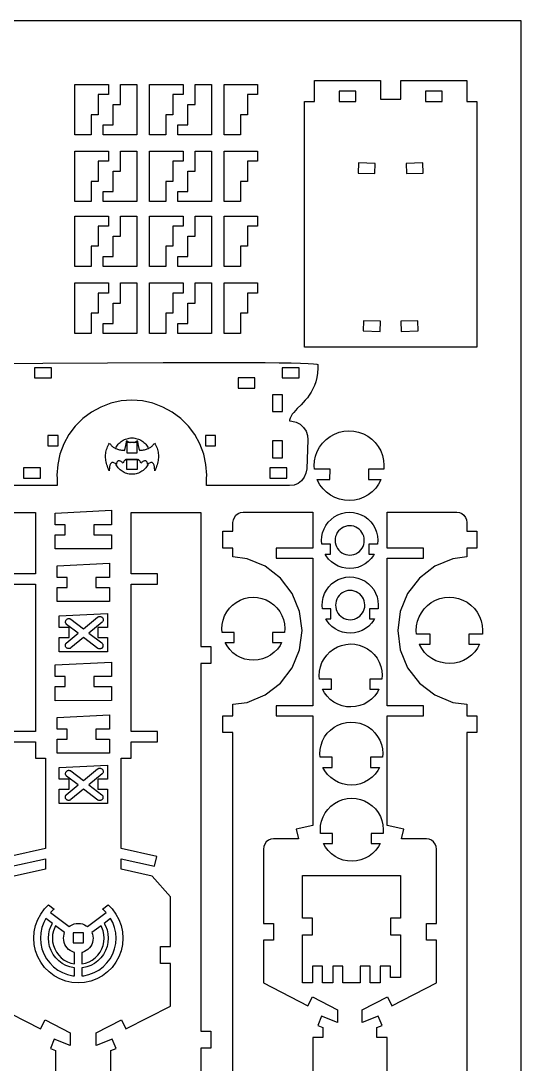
# Model space of a CAD drawing. Extents: x 0 to 730, y 0 to 480.
# Drawn here: x 581.2 to 730, y 170 to 480 of the extents above; entities that cross this region are included whole.
import ezdxf

# ---------------------------------------------------------------- set-up
doc = ezdxf.new("R2010")
doc.units = 0
doc.header["$MEASUREMENT"] = 0
for name, color, linetype in [('CUT', 62, 'CONTINUOUS'), ('ENGRAVE', 132, 'CONTINUOUS'), ('FRAME', 150, 'CONTINUOUS')]:
    doc.layers.add(name, color=color, linetype=linetype)

msp = doc.modelspace()

# ---------------------------------------------------------------- linework, layer by layer
at = {"layer": 'CUT'}
for points in [[(716.85, 383.04), (665.52, 383.04), (665.52, 456.06), (668.52, 456.06), (668.52, 462.28), (688.19, 462.28), (688.19, 456.76), (694.19, 456.76), (694.19, 462.28), (713.86, 462.28), (713.86, 456.06), (716.85, 456.06)], [(602.08, 446.1), (597.27, 446.1), (597.27, 461.1), (607.23, 461.1), (607.23, 458.1), (604.23, 458.1), (604.23, 452.1), (602.08, 452.1)], [(610.85, 461.1), (615.67, 461.1), (615.67, 446.1), (605.7, 446.1), (605.7, 449.1), (608.7, 449.1), (608.7, 455.1), (610.85, 455.1)], [(624.28, 446.1), (619.47, 446.1), (619.47, 461.1), (629.43, 461.1), (629.43, 458.1), (626.43, 458.1), (626.43, 452.1), (624.28, 452.1)], [(633.05, 461.1), (637.87, 461.1), (637.87, 446.1), (627.9, 446.1), (627.9, 449.1), (630.9, 449.1), (630.9, 455.1), (633.05, 455.1)], [(646.48, 446.1), (641.67, 446.1), (641.67, 461.1), (651.63, 461.1), (651.63, 458.1), (648.63, 458.1), (648.63, 452.1), (646.48, 452.1)], [(675.86, 456.06), (680.86, 456.06), (680.86, 459.06), (675.86, 459.06)], [(701.52, 459.06), (701.52, 456.06), (706.52, 456.06), (706.52, 459.06)], [(602.08, 426.3), (597.27, 426.3), (597.27, 441.3), (607.23, 441.3), (607.23, 438.3), (604.23, 438.3), (604.23, 432.3), (602.08, 432.3)], [(610.85, 441.3), (615.67, 441.3), (615.67, 426.3), (605.7, 426.3), (605.7, 429.3), (608.7, 429.3), (608.7, 435.3), (610.85, 435.3)], [(624.28, 426.3), (619.47, 426.3), (619.47, 441.3), (629.43, 441.3), (629.43, 438.3), (626.43, 438.3), (626.43, 432.3), (624.28, 432.3)], [(633.05, 441.3), (637.87, 441.3), (637.87, 426.3), (627.9, 426.3), (627.9, 429.3), (630.9, 429.3), (630.9, 435.3), (633.05, 435.3)], [(646.48, 426.3), (641.67, 426.3), (641.67, 441.3), (651.63, 441.3), (651.63, 438.3), (648.63, 438.3), (648.63, 432.3), (646.48, 432.3)], [(686.59, 437.61), (681.59, 437.77), (681.5, 434.77), (686.5, 434.61)], [(700.78, 437.77), (695.79, 437.61), (695.88, 434.61), (700.88, 434.77)], [(602.08, 407), (597.27, 407), (597.27, 422), (607.23, 422), (607.23, 419), (604.23, 419), (604.23, 413), (602.08, 413)], [(610.85, 422), (615.67, 422), (615.67, 407), (605.7, 407), (605.7, 410), (608.7, 410), (608.7, 416), (610.85, 416)], [(624.28, 407), (619.47, 407), (619.47, 422), (629.43, 422), (629.43, 419), (626.43, 419), (626.43, 413), (624.28, 413)], [(633.05, 422), (637.87, 422), (637.87, 407), (627.9, 407), (627.9, 410), (630.9, 410), (630.9, 416), (633.05, 416)], [(646.48, 407), (641.67, 407), (641.67, 422), (651.63, 422), (651.63, 419), (648.63, 419), (648.63, 413), (646.48, 413)], [(602.08, 387.1), (597.27, 387.1), (597.27, 402.1), (607.23, 402.1), (607.23, 399.1), (604.23, 399.1), (604.23, 393.1), (602.08, 393.1)], [(610.85, 402.1), (615.67, 402.1), (615.67, 387.1), (605.7, 387.1), (605.7, 390.1), (608.7, 390.1), (608.7, 396.1), (610.85, 396.1)], [(624.28, 387.1), (619.47, 387.1), (619.47, 402.1), (629.43, 402.1), (629.43, 399.1), (626.43, 399.1), (626.43, 393.1), (624.28, 393.1)], [(633.05, 402.1), (637.87, 402.1), (637.87, 387.1), (627.9, 387.1), (627.9, 390.1), (630.9, 390.1), (630.9, 396.1), (633.05, 396.1)], [(646.48, 387.1), (641.67, 387.1), (641.67, 402.1), (651.63, 402.1), (651.63, 399.1), (648.63, 399.1), (648.63, 393.1), (646.48, 393.1)], [(688.14, 390.73), (683.15, 390.88), (683.05, 387.89), (688.05, 387.73)], [(699.32, 387.89), (699.23, 390.88), (694.23, 390.73), (694.32, 387.73)], [(585.29, 376.87), (585.29, 373.87), (590.29, 373.87), (590.29, 376.87)], [(658.95, 376.87), (658.95, 373.87), (663.95, 373.87), (663.95, 376.87)], [(645.82, 373.87), (645.82, 370.87), (650.82, 370.87), (650.82, 373.87)], [(659.06, 368.87), (656.06, 368.87), (656.06, 363.87), (659.06, 363.87)], [(592.25, 356.74), (589.25, 356.74), (589.25, 353.74), (592.25, 353.74)], [(639.1, 356.74), (636.1, 356.74), (636.1, 353.74), (639.1, 353.74)], [(678.75, 358.18), (680.22, 358.09), (681.67, 357.79), (683.06, 357.28), (684.37, 356.59), (685.56, 355.71), (686.61, 354.68), (687.51, 353.5), (688.23, 352.21), (688.76, 350.83), (689.08, 349.38), (689.2, 347.91), (689.13, 346.72), (684.56, 346.72), (684.56, 343.72), (688.35, 343.72), (688.3, 343.6), (687.61, 342.29), (686.73, 341.1), (685.69, 340.05), (684.52, 339.15), (683.23, 338.43), (681.85, 337.9), (680.4, 337.57), (678.93, 337.45), (677.45, 337.55), (676.01, 337.85), (674.62, 338.35), (673.31, 339.05), (672.12, 339.93), (671.07, 340.96), (670.17, 342.14), (669.45, 343.43), (669.34, 343.72), (673.11, 343.72), (673.15, 346.72), (668.56, 346.72), (668.47, 347.73), (668.57, 349.2), (668.87, 350.65), (669.37, 352.04), (670.07, 353.35), (670.95, 354.54), (671.98, 355.59), (673.16, 356.49), (674.45, 357.21), (675.83, 357.74), (677.27, 358.07)], [(614.26, 356.06), (614.66, 356.04), (615.06, 356), (615.44, 355.93), (615.82, 355.83), (616.18, 355.71), (616.53, 355.56), (616.87, 355.38), (617.2, 355.19), (617.51, 354.97), (617.8, 354.73), (618.08, 354.48), (618.33, 354.2), (618.57, 353.91), (618.79, 353.6), (618.98, 353.27), (619.16, 352.93), (619.25, 352.98), (619.47, 353.09), (619.68, 353.22), (619.88, 353.35), (620.06, 353.49), (620.24, 353.64), (620.4, 353.8), (620.55, 353.97), (620.7, 354.15), (620.83, 354.34), (620.95, 354.54), (621.17, 354.16), (621.37, 353.77), (621.54, 353.39), (621.69, 353), (621.82, 352.6), (621.93, 352.21), (622.01, 351.81), (622.07, 351.41), (622.11, 351), (622.12, 350.59), (622.12, 350.18), (622.08, 349.76), (622.03, 349.35), (621.95, 348.92), (621.85, 348.5), (621.73, 348.07), (621.59, 347.64), (621.42, 347.2), (621.23, 346.77), (621.01, 346.32), (621.01, 346.67), (620.99, 346.98), (620.96, 347.28), (620.93, 347.54), (620.88, 347.78), (620.82, 347.99), (620.75, 348.18), (620.67, 348.34), (620.59, 348.47), (620.49, 348.58), (620.37, 348.66), (620.25, 348.71), (620.12, 348.74), (619.98, 348.74), (619.83, 348.72), (619.66, 348.67), (619.49, 348.59), (619.18, 348.42), (619.01, 348.08), (618.81, 347.75), (618.59, 347.43), (618.36, 347.14), (618.1, 346.86), (617.82, 346.6), (617.53, 346.36), (617.22, 346.14), (616.89, 345.94), (616.55, 345.76), (616.2, 345.61), (615.83, 345.48), (615.45, 345.38), (615.06, 345.31), (614.66, 345.27), (614.46, 345.26), (614.26, 345.25), (613.85, 345.27), (613.45, 345.31), (613.06, 345.38), (612.69, 345.48), (612.32, 345.61), (611.96, 345.76), (611.62, 345.94), (611.3, 346.14), (610.99, 346.36), (610.69, 346.6), (610.42, 346.86), (610.16, 347.14), (609.92, 347.43), (609.7, 347.75), (609.51, 348.08), (609.34, 348.42), (609.02, 348.59), (608.85, 348.67), (608.69, 348.72), (608.54, 348.74), (608.39, 348.74), (608.26, 348.71), (608.14, 348.66), (608.03, 348.58), (607.93, 348.47), (607.84, 348.34), (607.76, 348.18), (607.69, 347.99), (607.64, 347.78), (607.59, 347.54), (607.55, 347.28), (607.52, 346.98), (607.51, 346.67), (607.5, 346.32), (607.29, 346.77), (607.1, 347.2), (606.93, 347.64), (606.78, 348.07), (606.66, 348.5), (606.56, 348.92), (606.48, 349.35), (606.43, 349.76), (606.4, 350.18), (606.39, 350.59), (606.41, 351), (606.44, 351.41), (606.5, 351.81), (606.59, 352.21), (606.69, 352.6), (606.82, 353), (606.97, 353.39), (607.15, 353.77), (607.35, 354.16), (607.57, 354.54), (607.69, 354.34), (607.82, 354.15), (607.96, 353.97), (608.11, 353.8), (608.28, 353.64), (608.45, 353.49), (608.64, 353.35), (608.84, 353.22), (609.04, 353.09), (609.26, 352.98), (609.36, 352.93), (609.53, 353.27), (609.73, 353.6), (609.94, 353.91), (610.18, 354.2), (610.44, 354.48), (610.71, 354.73), (611.01, 354.97), (611.32, 355.19), (611.64, 355.38), (611.98, 355.56), (612.33, 355.71), (612.7, 355.83), (613.07, 355.93), (613.46, 356), (613.85, 356.04)], [(612.76, 354.66), (612.76, 354.66), (612.76, 351.66), (615.76, 351.66), (615.76, 354.66), (615.75, 354.66)], [(656.06, 355.14), (656.06, 350.14), (659.06, 350.14), (659.06, 355.14)], [(612.76, 349.66), (615.76, 349.66), (615.76, 349.56), (615.76, 346.66), (612.76, 346.66), (612.76, 349.56)], [(582.02, 344.14), (587.02, 344.14), (587.02, 347.14), (582.02, 347.14)], [(660.29, 344.14), (660.29, 347.14), (655.29, 347.14), (655.29, 344.14)], [(608.17, 323.07), (591.37, 323.06), (591.37, 327.25), (594.37, 327.25), (594.37, 330.25), (591.37, 330.25), (591.37, 333.71), (608.17, 334.56), (608.17, 330.25), (602.87, 330.25), (602.87, 327.25), (608.17, 327.25)], [(684.73, 321.5), (686.27, 321.5), (686.08, 321.14), (685.37, 320.18), (684.53, 319.33), (683.59, 318.6), (682.54, 318.02), (681.43, 317.59), (680.27, 317.33), (679.08, 317.24), (677.89, 317.31), (676.72, 317.55), (675.6, 317.96), (674.55, 318.52), (673.58, 319.23), (672.73, 320.06), (672.01, 321.01), (671.74, 321.5), (673.28, 321.5), (673.28, 324.5), (670.73, 324.5), (670.64, 325.52), (670.72, 326.71), (670.96, 327.88), (671.37, 329), (671.93, 330.05), (672.64, 331.01), (673.47, 331.86), (674.42, 332.59), (675.46, 333.17), (676.58, 333.6), (677.74, 333.86), (678.93, 333.95), (680.12, 333.88), (681.29, 333.64), (682.41, 333.23), (683.46, 332.67), (684.42, 331.96), (685.27, 331.13), (686, 330.18), (686.58, 329.13), (687, 328.02), (687.27, 326.86), (687.36, 325.67), (687.29, 324.48), (684.73, 324.5)], [(682.68, 323.28), (682.98, 323.82), (683.19, 324.41), (683.31, 325.01), (683.35, 325.63), (683.3, 326.25), (683.17, 326.86), (682.94, 327.44), (682.64, 327.98), (682.27, 328.47), (681.82, 328.91), (681.32, 329.27), (680.78, 329.57), (680.19, 329.78), (679.58, 329.91), (678.97, 329.94), (678.35, 329.89), (677.74, 329.76), (677.16, 329.54), (676.62, 329.23), (676.13, 328.86), (675.69, 328.41), (675.32, 327.91), (675.03, 327.37), (674.82, 326.78), (674.69, 326.18), (674.65, 325.56), (674.7, 324.94), (674.84, 324.33), (675.06, 323.75), (675.37, 323.21), (675.74, 322.72), (676.18, 322.28), (676.68, 321.92), (677.23, 321.62), (677.81, 321.41), (678.42, 321.28), (679.04, 321.25), (679.66, 321.29), (680.27, 321.43), (680.85, 321.65), (681.39, 321.96), (681.88, 322.33), (682.32, 322.78)], [(607.57, 307.43), (591.98, 307.42), (591.98, 311.61), (594.97, 311.61), (594.97, 314.61), (591.98, 314.61), (591.98, 318.07), (607.57, 318.86), (607.57, 314.61), (603.47, 314.61), (603.47, 311.61), (607.57, 311.61)], [(684.88, 302.28), (686.42, 302.28), (686.22, 301.92), (685.52, 300.96), (684.68, 300.11), (683.73, 299.38), (682.69, 298.8), (681.58, 298.38), (680.41, 298.11), (679.22, 298.02), (678.03, 298.09), (676.87, 298.33), (675.75, 298.74), (674.69, 299.3), (673.73, 300.01), (672.88, 300.85), (672.16, 301.79), (671.89, 302.28), (673.42, 302.28), (673.42, 305.28), (670.87, 305.28), (670.79, 306.3), (670.87, 307.49), (671.11, 308.66), (671.52, 309.78), (672.08, 310.83), (672.79, 311.79), (673.62, 312.65), (674.57, 313.37), (675.61, 313.95), (676.73, 314.38), (677.89, 314.64), (679.08, 314.74), (680.27, 314.66), (681.44, 314.42), (682.56, 314.01), (683.61, 313.45), (684.57, 312.74), (685.42, 311.91), (686.14, 310.96), (686.72, 309.92), (687.15, 308.8), (687.42, 307.64), (687.51, 306.45), (687.44, 305.26), (684.88, 305.28)], [(682.83, 304.06), (683.12, 304.6), (683.34, 305.19), (683.46, 305.79), (683.5, 306.41), (683.45, 307.03), (683.31, 307.64), (683.09, 308.22), (682.79, 308.76), (682.41, 309.25), (681.97, 309.69), (681.47, 310.06), (680.92, 310.35), (680.34, 310.56), (679.73, 310.69), (679.11, 310.73), (678.49, 310.68), (677.89, 310.54), (677.31, 310.32), (676.77, 310.01), (676.27, 309.64), (675.84, 309.19), (675.47, 308.7), (675.18, 308.15), (674.97, 307.56), (674.84, 306.96), (674.8, 306.34), (674.85, 305.72), (674.99, 305.11), (675.21, 304.53), (675.51, 303.99), (675.89, 303.5), (676.33, 303.06), (676.83, 302.7), (677.38, 302.4), (677.96, 302.19), (678.57, 302.06), (679.19, 302.03), (679.81, 302.08), (680.41, 302.21), (680.99, 302.44), (681.53, 302.74), (682.03, 303.11), (682.46, 303.56)], [(642.44, 304.35), (643.23, 305.43), (644.17, 306.38), (645.23, 307.19), (646.4, 307.84), (647.64, 308.32), (648.95, 308.61), (650.28, 308.72), (651.61, 308.64), (652.92, 308.36), (654.17, 307.91), (655.35, 307.28), (656.43, 306.49), (657.38, 305.55), (658.19, 304.49), (658.84, 303.32), (659.32, 302.07), (659.61, 300.77), (659.72, 299.44), (659.65, 298.26), (656.09, 298.26), (656.09, 295.26), (658.76, 295.26), (658.28, 294.36), (657.49, 293.29), (656.55, 292.34), (655.49, 291.53), (654.32, 290.88), (653.08, 290.4), (651.77, 290.1), (650.44, 290), (649.11, 290.08), (647.8, 290.35), (646.55, 290.81), (645.37, 291.44), (644.29, 292.23), (643.34, 293.16), (642.53, 294.23), (641.95, 295.26), (644.63, 295.26), (644.63, 298.26), (641.07, 298.26), (641, 299.27), (641.08, 300.61), (641.35, 301.92), (641.81, 303.17)], [(702.95, 297.76), (698.9, 297.76), (698.81, 298.77), (698.9, 300.17), (699.19, 301.55), (699.67, 302.87), (700.33, 304.12), (701.17, 305.25), (702.15, 306.25), (703.27, 307.11), (704.5, 307.79), (705.82, 308.3), (707.19, 308.61), (708.59, 308.72), (710, 308.63), (711.37, 308.34), (712.7, 307.86), (713.94, 307.2), (715.07, 306.37), (716.08, 305.38), (716.93, 304.26), (717.61, 303.03), (718.12, 301.72), (718.43, 300.35), (718.54, 298.94), (718.47, 297.76), (714.4, 297.76), (714.4, 294.76), (717.66, 294.76), (717.02, 293.6), (716.19, 292.46), (715.2, 291.46), (714.08, 290.61), (712.85, 289.92), (711.54, 289.42), (710.17, 289.11), (708.76, 288.99), (707.36, 289.08), (705.98, 289.37), (704.66, 289.85), (703.42, 290.51), (702.28, 291.34), (701.28, 292.33), (700.43, 293.45), (699.74, 294.68), (699.71, 294.76), (702.95, 294.76)], [(592.61, 303.18), (607, 303.9), (607, 299.72), (604.1, 299.72), (604.1, 296.72), (607, 296.72), (607, 292.53), (592.61, 292.53), (592.61, 296.72), (595.6, 296.72), (595.6, 299.72), (592.61, 299.72)], [(684.3, 293.37), (685.38, 292.58), (686.33, 291.65), (687.14, 290.58), (687.79, 289.42), (688.27, 288.17), (688.56, 286.87), (688.67, 285.54), (688.6, 284.36), (685.03, 284.36), (685.03, 281.36), (687.71, 281.36), (687.23, 280.46), (686.44, 279.39), (685.5, 278.43), (684.44, 277.62), (683.27, 276.97), (682.02, 276.49), (680.72, 276.2), (679.39, 276.09), (678.06, 276.18), (676.75, 276.45), (675.49, 276.9), (674.32, 277.53), (673.24, 278.32), (672.29, 279.26), (671.48, 280.32), (670.9, 281.36), (673.58, 281.36), (673.58, 284.36), (670.03, 284.36), (669.94, 285.37), (670.03, 286.7), (670.3, 288.01), (670.76, 289.27), (671.39, 290.45), (672.18, 291.52), (673.11, 292.48), (674.18, 293.29), (675.34, 293.94), (676.59, 294.41), (677.89, 294.71), (679.22, 294.82), (680.56, 294.73), (681.87, 294.46), (683.12, 294)], [(608.17, 277.97), (591.37, 277.96), (591.37, 282.15), (594.37, 282.15), (594.37, 285.15), (591.37, 285.15), (591.37, 288.61), (608.17, 289.46), (608.17, 285.15), (602.87, 285.15), (602.87, 282.15), (608.17, 282.15)], [(607.57, 262.33), (591.98, 262.32), (591.98, 266.51), (594.97, 266.51), (594.97, 269.51), (591.98, 269.51), (591.98, 272.97), (607.57, 273.76), (607.57, 269.51), (603.47, 269.51), (603.47, 266.51), (607.57, 266.51)], [(684.46, 270.15), (685.54, 269.36), (686.49, 268.42), (687.3, 267.36), (687.95, 266.19), (688.43, 264.95), (688.73, 263.64), (688.83, 262.31), (688.76, 261.13), (685.2, 261.13), (685.2, 258.13), (687.87, 258.13), (687.39, 257.24), (686.6, 256.16), (685.67, 255.21), (684.6, 254.4), (683.44, 253.75), (682.19, 253.27), (680.89, 252.97), (679.55, 252.87), (678.22, 252.95), (676.91, 253.22), (675.66, 253.68), (674.48, 254.31), (673.4, 255.1), (672.45, 256.04), (671.64, 257.1), (671.06, 258.13), (673.75, 258.13), (673.75, 261.13), (670.19, 261.13), (670.11, 262.15), (670.19, 263.48), (670.47, 264.79), (670.92, 266.04), (671.55, 267.22), (672.34, 268.3), (673.28, 269.25), (674.34, 270.06), (675.51, 270.71), (676.76, 271.19), (678.06, 271.48), (679.39, 271.59), (680.72, 271.51), (682.03, 271.24), (683.29, 270.78)], [(592.61, 258.08), (607, 258.8), (607, 254.62), (604.1, 254.62), (604.1, 251.62), (607, 251.62), (607, 247.43), (592.61, 247.43), (592.61, 251.62), (595.6, 251.62), (595.6, 254.62), (592.61, 254.62)], [(684.63, 247.53), (685.71, 246.73), (686.66, 245.8), (687.47, 244.74), (688.12, 243.57), (688.6, 242.32), (688.89, 241.02), (689, 239.69), (688.93, 238.51), (685.36, 238.51), (685.36, 235.51), (688.04, 235.51), (687.56, 234.61), (686.77, 233.54), (685.83, 232.58), (684.77, 231.77), (683.6, 231.12), (682.35, 230.65), (681.05, 230.35), (679.72, 230.24), (678.39, 230.33), (677.08, 230.6), (675.82, 231.06), (674.65, 231.68), (673.57, 232.48), (672.62, 233.41), (671.81, 234.47), (671.23, 235.51), (673.91, 235.51), (673.91, 238.51), (670.36, 238.51), (670.28, 239.52), (670.36, 240.86), (670.63, 242.16), (671.09, 243.42), (671.72, 244.6), (672.51, 245.67), (673.44, 246.63), (674.51, 247.44), (675.67, 248.09), (676.92, 248.56), (678.22, 248.86), (679.55, 248.97), (680.89, 248.88), (682.2, 248.61), (683.45, 248.16)], [(667.94, 208.34), (667.94, 213.34), (664.94, 213.34), (664.94, 226.02), (694.11, 226.02), (694.11, 213.34), (691.11, 213.34), (691.11, 208.34), (694.11, 208.34), (694.11, 195.66), (691.11, 195.66), (691.11, 199.04), (688.11, 199.04), (688.11, 194.1), (685.11, 194.1), (685.11, 199.04), (682.11, 199.04), (682.11, 194.1), (676.94, 194.1), (676.94, 199.04), (673.94, 199.04), (673.94, 194.1), (670.94, 194.1), (670.94, 199.04), (667.94, 199.04), (667.94, 194.1), (664.94, 194.1), (664.94, 208.34)], [(585.15, 209.27), (585.56, 211.12), (586.22, 212.89), (587.13, 214.55), (588.26, 216.07), (589.44, 217.25), (591.08, 216.02), (590.91, 215.89), (589.99, 214.97), (595.54, 210.81), (595.91, 211.08), (596.46, 211.38), (597.04, 211.6), (597.66, 211.74), (598.28, 211.78), (598.91, 211.74), (599.52, 211.6), (600.11, 211.38), (600.66, 211.08), (601.03, 210.81), (606.58, 214.97), (605.66, 215.89), (605.49, 216.02), (607.13, 217.25), (608.31, 216.07), (609.44, 214.55), (610.35, 212.89), (611.01, 211.12), (611.41, 209.27), (611.55, 207.38), (611.41, 205.49), (611.01, 203.64), (610.35, 201.87), (609.44, 200.21), (608.31, 198.7), (606.97, 197.36), (605.45, 196.22), (603.79, 195.32), (602.02, 194.65), (600.17, 194.25), (598.28, 194.12), (596.4, 194.25), (594.55, 194.65), (592.77, 195.32), (591.11, 196.22), (589.6, 197.36), (588.26, 198.7), (587.13, 200.21), (586.22, 201.87), (585.56, 203.64), (585.15, 205.49), (585.02, 207.38)], [(597.18, 198.56), (597.02, 198.58), (595.78, 198.85), (594.59, 199.29), (593.47, 199.9), (592.46, 200.66), (591.56, 201.56), (590.8, 202.57), (590.19, 203.69), (589.75, 204.88), (589.48, 206.12), (589.39, 207.38), (589.48, 208.65), (589.75, 209.89), (590.19, 211.08), (590.57, 211.78), (588.67, 213.21), (588.04, 212.06), (587.48, 210.55), (587.14, 208.98), (587.02, 207.38), (587.14, 205.78), (587.48, 204.21), (588.04, 202.7), (588.81, 201.29), (589.77, 200.01), (590.91, 198.87), (592.2, 197.91), (593.61, 197.14), (595.11, 196.58), (596.68, 196.23), (597.18, 196.2)], [(593.93, 206.76), (593.88, 207.38), (593.93, 208.01), (594.06, 208.62), (594.22, 209.05), (591.53, 211.07), (591.27, 210.59), (590.88, 209.56), (590.65, 208.48), (590.57, 207.38), (590.65, 206.28), (590.88, 205.21), (591.27, 204.18), (591.79, 203.21), (592.45, 202.33), (593.23, 201.55), (594.11, 200.89), (595.08, 200.36), (596.11, 199.98), (597.19, 199.75), (597.18, 203.13), (597.04, 203.16), (596.46, 203.38), (595.91, 203.68), (595.4, 204.06), (594.96, 204.5), (594.58, 205), (594.28, 205.55), (594.06, 206.14)], [(605.01, 201.56), (604.11, 200.66), (603.09, 199.9), (601.98, 199.29), (600.79, 198.85), (599.55, 198.58), (599.38, 198.56), (599.38, 196.2), (599.89, 196.23), (601.46, 196.58), (602.96, 197.14), (604.37, 197.91), (605.66, 198.87), (606.79, 200.01), (607.76, 201.29), (608.53, 202.7), (609.09, 204.21), (609.43, 205.78), (609.55, 207.38), (609.43, 208.98), (609.09, 210.55), (608.53, 212.06), (607.9, 213.21), (605.99, 211.78), (606.38, 211.08), (606.82, 209.89), (607.09, 208.65), (607.18, 207.38), (607.09, 206.12), (606.82, 204.88), (606.38, 203.69), (605.77, 202.57)], [(603.34, 201.55), (604.11, 202.33), (604.77, 203.21), (605.3, 204.18), (605.69, 205.21), (605.92, 206.28), (606, 207.38), (605.92, 208.48), (605.69, 209.56), (605.3, 210.59), (605.04, 211.07), (602.35, 209.05), (602.51, 208.62), (602.64, 208.01), (602.68, 207.38), (602.64, 206.76), (602.51, 206.14), (602.29, 205.55), (601.99, 205), (601.61, 204.5), (601.16, 204.06), (600.66, 203.68), (600.11, 203.38), (599.52, 203.16), (599.38, 203.13), (599.38, 199.75), (600.46, 199.98), (601.49, 200.36), (602.45, 200.89)], [(596.77, 208.96), (596.78, 205.96), (599.78, 205.96), (599.78, 208.96)]]:
    msp.add_lwpolyline(points, close=True, dxfattribs=at)
for points in [[(541.8, 377.85), (587.78, 378.27), (606.94, 378.4), (623.54, 378.48), (630.89, 378.5), (637.59, 378.5), (643.66, 378.5), (649.09, 378.48), (653.88, 378.44), (658.03, 378.4), (661.55, 378.34), (664.42, 378.27), (666.66, 378.18), (668.26, 378.08), (669.22, 377.97), (669.54, 377.85), (669.54, 376.76), (669.42, 375.3), (669.21, 373.97), (668.9, 372.75), (668.51, 371.63), (668.06, 370.6), (667.55, 369.66), (666.99, 368.79), (666.41, 368), (665.8, 367.26), (665.18, 366.58), (664.56, 365.93), (663.39, 364.75), (662.85, 364.18), (662.36, 363.63), (661.93, 363.08), (661.58, 362.52), (661.31, 361.94), (661.13, 361.34), (661.11, 361.12), (661.8, 361.04), (663.08, 360.73), (664.26, 360.1), (665.26, 359.19), (666.01, 358.07), (666.46, 356.81), (666.58, 355.49), (666.25, 346.88), (665.97, 345.58), (665.47, 344.38), (664.68, 343.34), (663.64, 342.55), (662.44, 342.05), (661.14, 341.88), (636.41, 341.88), (636.41, 344.14), (636.47, 345), (636.24, 348.17), (635.57, 351.27), (634.46, 354.25), (632.93, 357.03), (631.03, 359.57), (628.78, 361.82), (626.24, 363.72), (623.45, 365.24), (620.47, 366.35), (617.37, 367.03), (614.2, 367.26), (611.03, 367.03), (607.92, 366.35), (604.94, 365.24), (602.16, 363.72), (599.61, 361.82), (597.36, 359.57), (595.46, 357.03), (593.94, 354.25), (592.83, 351.27), (592.15, 348.17), (591.92, 345), (591.99, 344.14), (591.99, 341.88), (457.85, 341.88)], [(564.78, 333.85), (585.51, 333.85), (585.51, 315.67), (577.64, 315.67)], [(608, 161.44), (608, 173.97), (609.52, 174.59), (608.39, 177.37), (603.64, 175.44), (603.64, 179.28), (611.09, 183.09), (612.45, 180.42), (625.71, 187.22), (625.71, 199.89), (622.71, 199.89), (622.71, 204.89), (625.71, 204.89), (625.71, 219.72), (620.3, 225.83), (611, 227.89), (611, 230.96), (620.95, 228.76), (621.6, 231.69), (611, 234.04), (611.01, 260.84), (614.01, 260.84), (614.01, 265.73), (621.88, 265.73), (621.88, 268.83), (614.01, 268.83), (614.01, 312.57), (621.88, 312.57), (621.88, 315.67), (614.01, 315.67), (614.01, 333.85), (634.74, 333.85), (634.74, 294.05), (637.74, 294.05), (637.74, 289.05), (634.74, 289.05), (634.74, 179.71), (637.74, 179.71), (637.74, 174.71), (634.74, 174.71), (634.74, 116.02)], [(644.29, 150.74), (644.29, 268.48), (641.29, 268.48), (641.29, 273.48), (644.29, 273.48), (644.29, 276.91), (648.51, 277.46), (653.83, 279.67), (658.41, 283.18), (661.92, 287.75), (664.12, 293.08), (664.87, 298.79), (664.12, 304.51), (661.92, 309.83), (658.41, 314.4), (653.83, 317.91), (648.51, 320.12), (644.29, 320.67), (644.29, 323.34), (641.29, 323.34), (641.29, 328.34), (644.29, 328.34), (644.29, 330.95), (644.4, 331.73), (644.7, 332.45), (645.17, 333.08), (645.79, 333.55), (646.52, 333.85), (647.29, 333.95), (668.02, 333.95), (668.02, 323.34), (657.17, 323.34), (657.17, 320.34), (668.02, 320.34), (668.03, 276.48), (657.17, 276.48), (657.17, 273.48), (668.03, 273.48), (668.02, 240.89), (663.09, 239.8), (663.74, 236.87), (656.32, 236.87), (655.54, 236.77), (654.82, 236.47), (654.2, 235.99), (653.72, 235.37), (653.42, 234.64), (653.32, 233.87), (653.32, 211.75), (656.32, 211.75), (656.32, 206.75), (653.32, 206.75), (653.32, 194.07), (666.58, 187.28), (667.95, 189.95), (675.39, 186.13), (675.39, 182.3), (670.64, 184.22), (669.51, 181.44), (671.03, 180.83), (671.03, 177.83), (668.03, 177.83), (668.03, 145.74)], [(690.12, 145.74), (690.12, 177.83), (687.12, 177.83), (687.12, 180.83), (688.64, 181.44), (687.51, 184.22), (682.76, 182.3), (682.76, 186.13), (690.2, 189.95), (691.57, 187.28), (704.83, 194.07), (704.83, 206.75), (701.83, 206.75), (701.83, 211.75), (704.83, 211.75), (704.83, 233.87), (704.73, 234.64), (704.43, 235.37), (703.95, 235.99), (703.33, 236.47), (702.61, 236.77), (701.83, 236.87), (694.41, 236.87), (695.06, 239.8), (690.12, 240.89), (690.12, 273.48), (700.98, 273.48), (700.98, 276.48), (690.12, 276.48), (690.12, 320.34), (700.98, 320.34), (700.98, 323.34), (690.12, 323.34), (690.12, 333.95), (710.86, 333.95), (711.63, 333.85), (712.36, 333.55), (712.98, 333.08), (713.45, 332.45), (713.75, 331.73), (713.86, 330.95), (713.86, 328.34), (716.85, 328.34), (716.85, 323.34), (713.86, 323.34), (713.86, 320.67), (709.64, 320.12), (704.32, 317.91), (699.74, 314.4), (696.23, 309.83), (694.03, 304.51), (693.28, 298.79), (694.03, 293.08), (696.23, 287.75), (699.74, 283.18), (704.32, 279.67), (709.64, 277.46), (713.86, 276.91), (713.86, 273.48), (716.85, 273.48), (716.85, 268.48), (713.86, 268.48), (713.86, 150.74)], [(577.64, 312.57), (585.51, 312.57), (585.51, 268.83), (577.64, 268.83)], [(577.64, 265.73), (585.51, 265.73), (585.51, 260.84), (588.51, 260.84), (588.51, 234.04), (577.91, 231.69)], [(578.56, 228.76), (588.51, 230.96), (588.51, 227.89), (579.21, 225.83)], [(573.8, 187.22), (587.06, 180.42), (588.43, 183.09), (595.87, 179.28), (595.87, 175.44), (591.12, 177.37), (589.99, 174.59), (591.51, 173.97), (591.51, 161.44)]]:
    msp.add_lwpolyline(points, dxfattribs=at)
at = {"layer": 'ENGRAVE'}
for points in [[(619.49, 348.59), (619.17, 348.42), (619.11, 348.36), (618.91, 348.21), (618.88, 348.39), (618.84, 348.56), (618.79, 348.71), (618.74, 348.84), (618.68, 348.95), (618.61, 349.04), (618.54, 349.12), (618.46, 349.18), (618.37, 349.23), (618.27, 349.25), (618.16, 349.26), (618.05, 349.25), (617.93, 349.22), (617.8, 349.17), (617.67, 349.11), (617.52, 349.03), (617.37, 348.93), (617.22, 348.82), (617.05, 348.68), (616.88, 348.53), (616.77, 348.8), (616.66, 349.04), (616.54, 349.23), (616.42, 349.39), (616.31, 349.5), (616.18, 349.58), (616.06, 349.62), (615.94, 349.63), (615.81, 349.59), (615.76, 349.56), (615.76, 349.66), (612.76, 349.66), (612.76, 349.56), (612.71, 349.59), (612.58, 349.63), (612.45, 349.62), (612.33, 349.58), (612.21, 349.5), (612.09, 349.39), (611.97, 349.23), (611.86, 349.04), (611.75, 348.8), (611.64, 348.53), (611.46, 348.68), (611.3, 348.82), (611.14, 348.93), (610.99, 349.03), (610.85, 349.11), (610.71, 349.17), (610.58, 349.22), (610.46, 349.25), (610.35, 349.26), (610.25, 349.25), (610.15, 349.23), (610.06, 349.18), (609.98, 349.12), (609.9, 349.04), (609.83, 348.95), (609.77, 348.84), (609.72, 348.71), (609.68, 348.56), (609.64, 348.39), (609.61, 348.21), (609.4, 348.36), (609.35, 348.42), (609.02, 348.59), (608.85, 348.67), (608.69, 348.72), (608.54, 348.74), (608.39, 348.74), (608.26, 348.71), (608.14, 348.66), (608.03, 348.58), (607.93, 348.47), (607.84, 348.34), (607.76, 348.18), (607.69, 347.99), (607.64, 347.78), (607.59, 347.54), (607.55, 347.28), (607.52, 346.98), (607.51, 346.67), (607.5, 346.32), (607.29, 346.77), (607.1, 347.2), (606.93, 347.64), (606.78, 348.07), (606.66, 348.5), (606.56, 348.92), (606.48, 349.35), (606.43, 349.76), (606.4, 350.18), (606.39, 350.59), (606.41, 351), (606.44, 351.41), (606.5, 351.81), (606.59, 352.21), (606.69, 352.6), (606.82, 353), (606.97, 353.39), (607.15, 353.77), (607.35, 354.16), (607.57, 354.54), (607.69, 354.34), (607.82, 354.15), (607.96, 353.97), (608.11, 353.8), (608.28, 353.64), (608.45, 353.49), (608.64, 353.35), (608.84, 353.22), (609.04, 353.09), (609.26, 352.98), (609.36, 352.93), (609.49, 352.87), (609.73, 352.78), (609.98, 352.69), (610.24, 352.62), (610.51, 352.55), (610.8, 352.49), (611.09, 352.44), (611.4, 352.4), (611.71, 352.37), (612.04, 352.35), (612.08, 352.47), (612.12, 352.6), (612.15, 352.72), (612.19, 352.85), (612.23, 352.99), (612.26, 353.12), (612.3, 353.26), (612.33, 353.4), (612.36, 353.54), (612.39, 353.69), (612.42, 353.84), (612.46, 353.99), (612.49, 354.14), (612.51, 354.3), (612.54, 354.45), (612.57, 354.61), (612.6, 354.78), (612.62, 354.94), (612.65, 355.11), (612.67, 355.28), (612.72, 355.23), (612.76, 355.18), (612.82, 355.13), (612.87, 355.08), (612.93, 355.03), (612.99, 354.99), (613.06, 354.95), (613.13, 354.91), (613.2, 354.88), (613.28, 354.85), (613.36, 354.82), (613.45, 354.79), (613.53, 354.77), (613.63, 354.74), (613.72, 354.72), (612.76, 354.66), (612.76, 351.66), (615.76, 351.66), (615.76, 354.66), (615.17, 354.67), (614.79, 354.72), (614.89, 354.74), (614.98, 354.77), (615.07, 354.79), (615.15, 354.82), (615.23, 354.85), (615.31, 354.88), (615.39, 354.91), (615.46, 354.95), (615.52, 354.99), (615.58, 355.03), (615.64, 355.08), (615.7, 355.13), (615.75, 355.18), (615.8, 355.23), (615.84, 355.28), (615.87, 355.11), (615.89, 354.94), (615.92, 354.78), (615.94, 354.61), (615.97, 354.45), (616, 354.3), (616.03, 354.14), (616.06, 353.99), (616.09, 353.84), (616.12, 353.69), (616.15, 353.54), (616.19, 353.4), (616.22, 353.26), (616.25, 353.12), (616.29, 352.99), (616.33, 352.85), (616.36, 352.72), (616.4, 352.6), (616.44, 352.47), (616.48, 352.35), (616.8, 352.37), (617.12, 352.4), (617.42, 352.44), (617.72, 352.49), (618, 352.55), (618.27, 352.62), (618.53, 352.69), (618.79, 352.78), (619.03, 352.87), (619.15, 352.93), (619.25, 352.98), (619.47, 353.09), (619.68, 353.22), (619.88, 353.35), (620.06, 353.49), (620.24, 353.64), (620.4, 353.8), (620.55, 353.97), (620.7, 354.15), (620.83, 354.34), (620.95, 354.54), (621.17, 354.16), (621.37, 353.77), (621.54, 353.39), (621.69, 353), (621.82, 352.6), (621.93, 352.21), (622.01, 351.81), (622.07, 351.41), (622.11, 351), (622.12, 350.59), (622.12, 350.18), (622.08, 349.76), (622.03, 349.35), (621.95, 348.92), (621.85, 348.5), (621.73, 348.07), (621.59, 347.64), (621.42, 347.2), (621.23, 346.77), (621.01, 346.32), (621.01, 346.67), (620.99, 346.98), (620.96, 347.28), (620.93, 347.54), (620.88, 347.78), (620.82, 347.99), (620.75, 348.18), (620.67, 348.34), (620.59, 348.47), (620.49, 348.58), (620.37, 348.66), (620.25, 348.71), (620.12, 348.74), (619.98, 348.74), (619.83, 348.72), (619.66, 348.67)], [(594.81, 300.64), (594.71, 300.74), (594.63, 300.86), (594.57, 300.98), (594.52, 301.12), (594.49, 301.26), (594.49, 301.4), (594.5, 301.54), (594.53, 301.68), (594.59, 301.81), (594.66, 301.94), (594.75, 302.05), (594.85, 302.15), (594.97, 302.23), (595.1, 302.29), (595.23, 302.34), (595.37, 302.37), (595.51, 302.37), (595.66, 302.36), (595.79, 302.32), (595.93, 302.27), (596.05, 302.2), (599.82, 299.3), (604.04, 302.78), (604.16, 302.86), (604.29, 302.92), (604.42, 302.97), (604.56, 303), (604.71, 303), (604.85, 302.99), (604.99, 302.95), (605.12, 302.9), (605.24, 302.83), (605.35, 302.74), (605.45, 302.64), (605.53, 302.52), (605.6, 302.39), (605.64, 302.26), (605.67, 302.12), (605.68, 301.97), (605.66, 301.83), (605.63, 301.69), (605.58, 301.56), (605.5, 301.44), (605.41, 301.33), (601.43, 298.07), (605.27, 295.11), (605.38, 295.01), (605.46, 294.9), (605.53, 294.77), (605.58, 294.64), (605.61, 294.5), (605.62, 294.36), (605.61, 294.22), (605.58, 294.08), (605.53, 293.94), (605.27, 293.6), (605.16, 293.52), (605.03, 293.45), (604.9, 293.4), (604.76, 293.37), (604.62, 293.36), (604.48, 293.37), (604.34, 293.4), (604.2, 293.45), (604.08, 293.52), (599.85, 296.77), (596.06, 293.65), (595.94, 293.57), (595.82, 293.51), (595.68, 293.46), (595.54, 293.43), (595.4, 293.43), (595.26, 293.44), (595.12, 293.48), (594.99, 293.53), (594.86, 293.6), (594.75, 293.69), (594.65, 293.79), (594.57, 293.91), (594.51, 294.04), (594.46, 294.17), (594.43, 294.31), (594.43, 294.45), (594.44, 294.6), (594.48, 294.74), (594.53, 294.87), (594.6, 294.99), (594.69, 295.1), (598.24, 298.01)], [(594.81, 255.54), (594.71, 255.64), (594.63, 255.76), (594.57, 255.88), (594.52, 256.02), (594.49, 256.16), (594.49, 256.3), (594.5, 256.44), (594.53, 256.58), (594.59, 256.71), (594.66, 256.84), (594.75, 256.95), (594.85, 257.05), (594.97, 257.13), (595.1, 257.19), (595.23, 257.24), (595.37, 257.27), (595.51, 257.27), (595.66, 257.26), (595.79, 257.22), (595.93, 257.17), (596.05, 257.1), (599.82, 254.2), (604.04, 257.68), (604.16, 257.76), (604.29, 257.82), (604.42, 257.87), (604.56, 257.9), (604.71, 257.9), (604.85, 257.89), (604.99, 257.85), (605.12, 257.8), (605.24, 257.73), (605.35, 257.64), (605.45, 257.54), (605.53, 257.42), (605.6, 257.29), (605.64, 257.16), (605.67, 257.02), (605.68, 256.87), (605.66, 256.73), (605.63, 256.59), (605.58, 256.46), (605.5, 256.34), (605.41, 256.23), (601.43, 252.97), (605.27, 250.01), (605.38, 249.91), (605.46, 249.8), (605.53, 249.67), (605.58, 249.54), (605.61, 249.4), (605.62, 249.26), (605.61, 249.12), (605.58, 248.98), (605.53, 248.84), (605.27, 248.5), (605.16, 248.42), (605.03, 248.35), (604.9, 248.3), (604.76, 248.27), (604.62, 248.26), (604.48, 248.27), (604.34, 248.3), (604.2, 248.35), (604.08, 248.42), (599.85, 251.67), (596.06, 248.55), (595.94, 248.47), (595.82, 248.41), (595.68, 248.36), (595.54, 248.33), (595.4, 248.33), (595.26, 248.34), (595.12, 248.38), (594.99, 248.43), (594.86, 248.5), (594.75, 248.59), (594.65, 248.69), (594.57, 248.81), (594.51, 248.94), (594.46, 249.07), (594.43, 249.21), (594.43, 249.36), (594.44, 249.5), (594.48, 249.64), (594.53, 249.77), (594.6, 249.89), (594.69, 250), (598.24, 252.91)]]:
    msp.add_lwpolyline(points, close=True, dxfattribs=at)
at = {"layer": 'FRAME'}
msp.add_lwpolyline([(0, 0), (730, 0), (730, 480), (0, 480)], close=True, dxfattribs=at)

doc.saveas('drawing.dxf')
